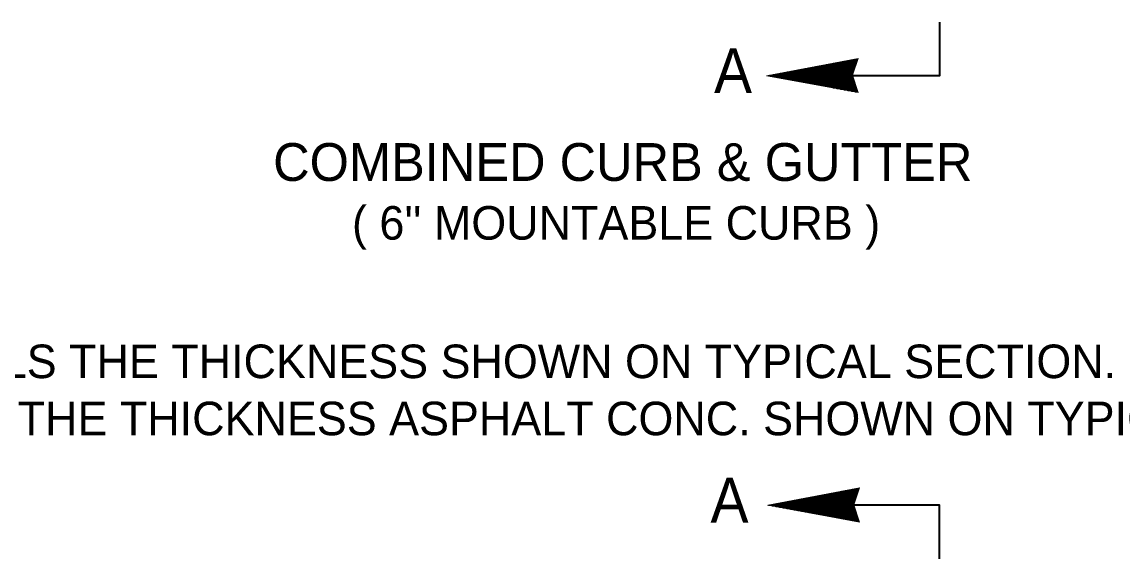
# Model space of a CAD drawing. Extents: x 85 to 536, y -19 to 324.
# Drawn here: x 184.9 to 234.12, y 49.49 to 73.49 of the extents above; entities that cross this region are included whole.
import ezdxf

# ---------------------------------------------------------------- set-up
doc = ezdxf.new("R2010")
doc.units = 0
doc.header["$LTSCALE"] = 0.6
doc.layers.add('1', color=7, linetype='Continuous', lineweight=13)

msp = doc.modelspace()

# ---------------------------------------------------------------- linework, layer by layer
at = {"layer": '1'}
for p, q in [((219.7252, 70.8018), (219.7252, 71.3736)), ((222.1218, 71.3779), (219.7481, 71.3779)), ((219.7552, 70.7963), (219.7552, 71.3792)), ((219.7852, 70.7908), (219.7852, 71.3849)), ((219.8152, 70.7853), (219.8152, 71.3906)), ((219.8452, 70.7798), (219.8452, 71.3963)), ((219.8752, 70.7743), (219.8752, 71.402)), ((219.9052, 70.7688), (219.9052, 71.4077)), ((222.1322, 71.4079), (219.9062, 71.4079)), ((219.9352, 70.7633), (219.9352, 71.4134)), ((219.9652, 70.7578), (219.9652, 71.4191)), ((219.9952, 70.7524), (219.9952, 71.4248)), ((220.0252, 70.7469), (220.0252, 71.4305)), ((220.0552, 70.7414), (220.0552, 71.4362)), ((222.1426, 71.4379), (220.0643, 71.4379)), ((220.0852, 70.7359), (220.0852, 71.4419)), ((220.1152, 70.7304), (220.1152, 71.4476)), ((220.1452, 70.7249), (220.1452, 71.4532)), ((220.1752, 70.7194), (220.1752, 71.4589)), ((220.2052, 70.7139), (220.2052, 71.4646)), ((222.1529, 71.4679), (220.2224, 71.4679)), ((220.2352, 70.7084), (220.2352, 71.4703)), ((220.2652, 70.7029), (220.2652, 71.476)), ((220.2952, 70.6974), (220.2952, 71.4817)), ((220.3252, 70.6919), (220.3252, 71.4874)), ((220.3552, 70.6864), (220.3552, 71.4931)), ((222.1633, 71.4979), (220.3806, 71.4979)), ((220.3852, 70.6809), (220.3852, 71.4988)), ((220.4152, 70.6754), (220.4152, 71.5045)), ((220.4452, 70.6699), (220.4452, 71.5102)), ((220.4752, 70.6645), (220.4752, 71.5159)), ((220.5052, 70.659), (220.5052, 71.5216)), ((220.5352, 70.6535), (220.5352, 71.5272)), ((222.1737, 71.5279), (220.5387, 71.5279)), ((220.5652, 70.648), (220.5652, 71.5329)), ((220.5952, 70.6425), (220.5952, 71.5386)), ((220.6252, 70.637), (220.6252, 71.5443)), ((220.6552, 70.6315), (220.6552, 71.55)), ((220.6852, 70.626), (220.6852, 71.5557)), ((222.184, 71.5579), (220.6968, 71.5579)), ((220.7152, 70.6205), (220.7152, 71.5614)), ((220.7452, 70.615), (220.7452, 71.5671)), ((220.7752, 70.6095), (220.7752, 71.5728)), ((220.8052, 70.604), (220.8052, 71.5785)), ((220.8352, 70.5985), (220.8352, 71.5842)), ((222.1944, 71.5879), (220.8549, 71.5879)), ((220.8652, 70.593), (220.8652, 71.5899)), ((220.8952, 70.5875), (220.8952, 71.5956)), ((220.9252, 70.582), (220.9252, 71.6012)), ((220.9552, 70.5766), (220.9552, 71.6069)), ((220.9852, 70.5711), (220.9852, 71.6126)), ((222.2048, 71.6179), (221.013, 71.6179)), ((221.0152, 70.5656), (221.0152, 71.6183)), ((221.0452, 70.5601), (221.0452, 71.624)), ((221.0752, 70.5546), (221.0752, 71.6297)), ((221.1052, 70.5491), (221.1052, 71.6354)), ((221.1352, 70.5436), (221.1352, 71.6411)), ((221.1652, 70.5381), (221.1652, 71.6468)), ((222.2151, 71.6479), (221.1711, 71.6479)), ((221.1952, 70.5326), (221.1952, 71.6525)), ((221.2252, 70.5271), (221.2252, 71.6582)), ((221.2552, 70.5216), (221.2552, 71.6639)), ((221.2852, 70.5161), (221.2852, 71.6696)), ((221.3152, 70.5106), (221.3152, 71.6752)), ((222.2255, 71.6779), (221.3292, 71.6779)), ((221.3452, 70.5051), (221.3452, 71.6809)), ((221.3752, 70.4996), (221.3752, 71.6866)), ((221.4052, 70.4941), (221.4052, 71.6923)), ((221.4352, 70.4887), (221.4352, 71.698)), ((221.4652, 70.4832), (221.4652, 71.7037)), ((222.2359, 71.7079), (221.4873, 71.7079)), ((221.4952, 70.4777), (221.4952, 71.7094)), ((221.5252, 70.4722), (221.5252, 71.7151)), ((221.5552, 70.4667), (221.5552, 71.7208)), ((221.5852, 70.4612), (221.5852, 71.7265)), ((221.6152, 70.4557), (221.6152, 71.7322)), ((221.6452, 70.4502), (221.6452, 71.7379)), ((222.2462, 71.7379), (221.6454, 71.7379)), ((221.6752, 70.4447), (221.6752, 71.7435)), ((221.7052, 70.4392), (221.7052, 71.7492)), ((221.7352, 70.4337), (221.7352, 71.7549)), ((221.7652, 70.4282), (221.7652, 71.7606)), ((221.7952, 70.4227), (221.7952, 71.7663)), ((222.2566, 71.7679), (221.8035, 71.7679)), ((221.8252, 70.4172), (221.8252, 71.772)), ((221.8552, 70.4117), (221.8552, 71.7777)), ((221.8852, 70.4062), (221.8852, 71.7834)), ((221.9152, 70.4008), (221.9152, 71.7891)), ((221.9452, 70.3953), (221.9452, 71.7948)), ((222.267, 71.7979), (221.9616, 71.7979)), ((221.9752, 70.3898), (221.9752, 71.8005)), ((222.0052, 70.3843), (222.0052, 71.8062)), ((222.0352, 71.1272), (222.0352, 71.8119)), ((222.0652, 71.214), (222.0652, 71.8175)), ((222.0952, 71.3008), (222.0952, 71.8232)), ((222.2773, 71.8279), (222.1198, 71.8279)), ((222.1252, 71.3876), (222.1252, 71.8289)), ((222.1552, 71.4744), (222.1552, 71.8346)), ((222.1852, 71.5612), (222.1852, 71.8403)), ((222.2152, 71.6481), (222.2152, 71.846)), ((222.2452, 71.7349), (222.2452, 71.8517)), ((222.2752, 71.8217), (222.2752, 71.8574)), ((222.2877, 71.8579), (222.2779, 71.8579)), ((218.1952, 71.082), (218.1952, 71.0832)), ((222.0378, 71.0779), (218.2175, 71.0779)), ((218.2252, 71.0765), (218.2252, 71.0889)), ((218.2552, 71.071), (218.2552, 71.0946)), ((218.2852, 71.0655), (218.2852, 71.1003)), ((218.3152, 71.06), (218.3152, 71.106)), ((222.0285, 71.1079), (218.3251, 71.1079)), ((218.3452, 71.0545), (218.3452, 71.1117)), ((218.3752, 71.049), (218.3752, 71.1174)), ((222.0477, 71.0479), (218.3813, 71.0479)), ((218.4052, 71.0435), (218.4052, 71.1231)), ((218.4352, 71.038), (218.4352, 71.1288)), ((218.4652, 71.0325), (218.4652, 71.1345)), ((222.0389, 71.1379), (218.4832, 71.1379)), ((218.4952, 71.027), (218.4952, 71.1402)), ((218.5252, 71.0215), (218.5252, 71.1459)), ((222.0576, 71.0179), (218.5451, 71.0179)), ((218.5552, 71.0161), (218.5552, 71.1516)), ((218.5852, 71.0106), (218.5852, 71.1572)), ((218.6152, 71.0051), (218.6152, 71.1629)), ((222.0493, 71.1679), (218.6414, 71.1679)), ((218.6452, 70.9996), (218.6452, 71.1686)), ((218.6752, 70.9941), (218.6752, 71.1743)), ((218.7052, 70.9886), (218.7052, 71.18)), ((222.0676, 70.9879), (218.7089, 70.9879)), ((218.7352, 70.9831), (218.7352, 71.1857)), ((218.7652, 70.9776), (218.7652, 71.1914)), ((218.7952, 70.9721), (218.7952, 71.1971)), ((222.0596, 71.1979), (218.7995, 71.1979)), ((218.8252, 70.9666), (218.8252, 71.2028)), ((218.8552, 70.9611), (218.8552, 71.2085)), ((218.8707, 71.0829), (218.8707, 71.0739)), ((222.0775, 70.9579), (218.8728, 70.9579)), ((218.8852, 70.9556), (218.8852, 71.2142)), ((218.9152, 70.9501), (218.9152, 71.2199)), ((218.9207, 71.0829), (218.9207, 71.0648)), ((218.9452, 70.9446), (218.9452, 71.2256)), ((222.07, 71.2279), (218.9576, 71.2279)), ((218.9752, 70.9391), (218.9752, 71.2312)), ((219.0052, 70.9336), (219.0052, 71.2369)), ((219.0352, 70.9282), (219.0352, 71.2426)), ((222.0874, 70.9279), (219.0366, 70.9279)), ((219.0652, 70.9227), (219.0652, 71.2483)), ((219.0952, 70.9172), (219.0952, 71.254)), ((222.0804, 71.2579), (219.1157, 71.2579)), ((219.1252, 70.9117), (219.1252, 71.2597)), ((219.1552, 70.9062), (219.1552, 71.2654)), ((219.1852, 70.9007), (219.1852, 71.2711)), ((222.0973, 70.8979), (219.2004, 70.8979)), ((219.2152, 70.8952), (219.2152, 71.2768)), ((219.2452, 70.8897), (219.2452, 71.2825)), ((222.0907, 71.2879), (219.2738, 71.2879)), ((219.2752, 70.8842), (219.2752, 71.2882)), ((219.3052, 70.8787), (219.3052, 71.2939)), ((219.3352, 70.8732), (219.3352, 71.2996)), ((219.3652, 70.8677), (219.3652, 71.3052)), ((219.3952, 70.8622), (219.3952, 71.3109)), ((219.4252, 70.8567), (219.4252, 71.3166)), ((222.1011, 71.3179), (219.4319, 71.3179)), ((219.4552, 70.8512), (219.4552, 71.3223)), ((219.4852, 70.8457), (219.4852, 71.328)), ((219.5152, 70.8403), (219.5152, 71.3337)), ((219.5452, 70.8348), (219.5452, 71.3394)), ((219.5752, 70.8293), (219.5752, 71.3451)), ((222.1115, 71.3479), (219.59, 71.3479)), ((219.6052, 70.8238), (219.6052, 71.3508)), ((219.6352, 70.8183), (219.6352, 71.3565)), ((219.6652, 70.8128), (219.6652, 71.3622)), ((219.6952, 70.8073), (219.6952, 71.3679)), ((222.0352, 70.3788), (222.0352, 71.0857)), ((222.0652, 70.3733), (222.0652, 70.995)), ((222.0952, 70.3678), (222.0952, 70.9043)), ((222.1072, 70.8679), (219.3642, 70.8679)), ((222.1172, 70.8379), (219.5281, 70.8379)), ((222.1271, 70.8079), (219.6919, 70.8079)), ((222.137, 70.7779), (219.8557, 70.7779)), ((222.1469, 70.7479), (220.0195, 70.7479)), ((222.1569, 70.7179), (220.1833, 70.7179)), ((222.1668, 70.6879), (220.3472, 70.6879)), ((222.1767, 70.6579), (220.511, 70.6579)), ((222.1866, 70.6279), (220.6748, 70.6279)), ((222.1966, 70.5979), (220.8386, 70.5979)), ((222.2065, 70.5679), (221.0025, 70.5679)), ((222.2164, 70.5379), (221.1663, 70.5379)), ((222.2263, 70.5079), (221.3301, 70.5079)), ((222.2362, 70.4779), (221.4939, 70.4779)), ((222.2462, 70.4479), (221.6577, 70.4479)), ((222.2561, 70.4179), (221.8216, 70.4179)), ((222.266, 70.3879), (221.9854, 70.3879)), ((222.1252, 70.3623), (222.1252, 70.8136)), ((222.1552, 70.3568), (222.1552, 70.7229)), ((222.1852, 70.3513), (222.1852, 70.6322)), ((222.2152, 70.3458), (222.2152, 70.5415)), ((222.2452, 70.3403), (222.2452, 70.4508)), ((222.2759, 70.3579), (222.1492, 70.3579)), ((222.2752, 70.3348), (222.2752, 70.3601)), ((222.3317, 52.6297), (222.3317, 52.6654)), ((222.3442, 52.6659), (222.3344, 52.6659)), ((219.7517, 51.6153), (219.7517, 52.1759)), ((219.7817, 51.6098), (219.7817, 52.1816)), ((222.1783, 52.1859), (219.8046, 52.1859)), ((219.8117, 51.6043), (219.8117, 52.1872)), ((219.8417, 51.5988), (219.8417, 52.1929)), ((219.8717, 51.5933), (219.8717, 52.1986)), ((219.9017, 51.5878), (219.9017, 52.2043)), ((219.9317, 51.5823), (219.9317, 52.21)), ((219.9617, 51.5768), (219.9617, 52.2157)), ((222.1887, 52.2159), (219.9627, 52.2159)), ((219.9917, 51.5713), (219.9917, 52.2214)), ((220.0217, 51.5658), (220.0217, 52.2271)), ((220.0517, 51.5604), (220.0517, 52.2328)), ((220.0817, 51.5549), (220.0817, 52.2385)), ((220.1117, 51.5494), (220.1117, 52.2442)), ((222.1991, 52.2459), (220.1208, 52.2459)), ((220.1417, 51.5439), (220.1417, 52.2499)), ((220.1717, 51.5384), (220.1717, 52.2556)), ((220.2017, 51.5329), (220.2017, 52.2612)), ((220.2317, 51.5274), (220.2317, 52.2669)), ((220.2617, 51.5219), (220.2617, 52.2726)), ((222.2094, 52.2759), (220.2789, 52.2759)), ((220.2917, 51.5164), (220.2917, 52.2783)), ((220.3217, 51.5109), (220.3217, 52.284)), ((220.3517, 51.5054), (220.3517, 52.2897)), ((220.3817, 51.4999), (220.3817, 52.2954)), ((220.4117, 51.4944), (220.4117, 52.3011)), ((222.2198, 52.3059), (220.4371, 52.3059)), ((220.4417, 51.4889), (220.4417, 52.3068)), ((220.4717, 51.4834), (220.4717, 52.3125)), ((220.5017, 51.4779), (220.5017, 52.3182)), ((220.5317, 51.4725), (220.5317, 52.3239)), ((220.5617, 51.467), (220.5617, 52.3296)), ((220.5917, 51.4615), (220.5917, 52.3352)), ((222.2302, 52.3359), (220.5952, 52.3359)), ((220.6217, 51.456), (220.6217, 52.3409)), ((220.6517, 51.4505), (220.6517, 52.3466)), ((220.6817, 51.445), (220.6817, 52.3523)), ((220.7117, 51.4395), (220.7117, 52.358)), ((220.7417, 51.434), (220.7417, 52.3637)), ((222.2405, 52.3659), (220.7533, 52.3659)), ((220.7717, 51.4285), (220.7717, 52.3694)), ((220.8017, 51.423), (220.8017, 52.3751)), ((220.8317, 51.4175), (220.8317, 52.3808)), ((220.8617, 51.412), (220.8617, 52.3865)), ((220.8917, 51.4065), (220.8917, 52.3922)), ((222.2509, 52.3959), (220.9114, 52.3959)), ((220.9217, 51.401), (220.9217, 52.3979)), ((220.9517, 51.3955), (220.9517, 52.4036)), ((220.9817, 51.39), (220.9817, 52.4092)), ((221.0117, 51.3846), (221.0117, 52.4149)), ((221.0417, 51.3791), (221.0417, 52.4206)), ((222.2613, 52.4259), (221.0695, 52.4259)), ((221.0717, 51.3736), (221.0717, 52.4263)), ((221.1017, 51.3681), (221.1017, 52.432)), ((221.1317, 51.3626), (221.1317, 52.4377)), ((221.1617, 51.3571), (221.1617, 52.4434)), ((221.1917, 51.3516), (221.1917, 52.4491)), ((221.2217, 51.3461), (221.2217, 52.4548)), ((222.2716, 52.4559), (221.2276, 52.4559)), ((221.2517, 51.3406), (221.2517, 52.4605)), ((221.2817, 51.3351), (221.2817, 52.4662)), ((221.3117, 51.3296), (221.3117, 52.4719)), ((221.3417, 51.3241), (221.3417, 52.4776)), ((221.3717, 51.3186), (221.3717, 52.4832)), ((222.282, 52.4859), (221.3857, 52.4859)), ((221.4017, 51.3131), (221.4017, 52.4889)), ((221.4317, 51.3076), (221.4317, 52.4946)), ((221.4617, 51.3021), (221.4617, 52.5003)), ((221.4917, 51.2967), (221.4917, 52.506)), ((221.5217, 51.2912), (221.5217, 52.5117)), ((222.2924, 52.5159), (221.5438, 52.5159)), ((221.5517, 51.2857), (221.5517, 52.5174)), ((221.5817, 51.2802), (221.5817, 52.5231)), ((221.6117, 51.2747), (221.6117, 52.5288)), ((221.6417, 51.2692), (221.6417, 52.5345)), ((221.6717, 51.2637), (221.6717, 52.5402)), ((221.7017, 51.2582), (221.7017, 52.5459)), ((222.3027, 52.5459), (221.7019, 52.5459)), ((221.7317, 51.2527), (221.7317, 52.5515)), ((221.7617, 51.2472), (221.7617, 52.5572)), ((221.7917, 51.2417), (221.7917, 52.5629)), ((221.8217, 51.2362), (221.8217, 52.5686)), ((221.8517, 51.2307), (221.8517, 52.5743)), ((222.3131, 52.5759), (221.86, 52.5759)), ((221.8817, 51.2252), (221.8817, 52.58)), ((221.9117, 51.2197), (221.9117, 52.5857)), ((221.9417, 51.2142), (221.9417, 52.5914)), ((221.9717, 51.2088), (221.9717, 52.5971)), ((222.0017, 51.2033), (222.0017, 52.6028)), ((222.3235, 52.6059), (222.0181, 52.6059)), ((222.0317, 51.1978), (222.0317, 52.6085)), ((222.0617, 51.1923), (222.0617, 52.6142)), ((222.0917, 51.9352), (222.0917, 52.6199)), ((222.1217, 52.022), (222.1217, 52.6255)), ((222.1517, 52.1088), (222.1517, 52.6312)), ((222.3338, 52.6359), (222.1763, 52.6359)), ((222.1817, 52.1956), (222.1817, 52.6369)), ((222.2117, 52.2824), (222.2117, 52.6426)), ((222.2417, 52.3692), (222.2417, 52.6483)), ((222.2717, 52.4561), (222.2717, 52.654)), ((222.3017, 52.5429), (222.3017, 52.6597)), ((218.2517, 51.89), (218.2517, 51.8912)), ((222.0943, 51.8859), (218.274, 51.8859)), ((218.2817, 51.8845), (218.2817, 51.8969)), ((218.3117, 51.879), (218.3117, 51.9026)), ((218.3417, 51.8735), (218.3417, 51.9083)), ((218.3717, 51.868), (218.3717, 51.914)), ((222.085, 51.9159), (218.3816, 51.9159)), ((218.4017, 51.8625), (218.4017, 51.9197)), ((218.4317, 51.857), (218.4317, 51.9254)), ((222.1042, 51.8559), (218.4378, 51.8559)), ((218.4617, 51.8515), (218.4617, 51.9311)), ((218.4917, 51.846), (218.4917, 51.9368)), ((218.5217, 51.8405), (218.5217, 51.9425)), ((222.0954, 51.9459), (218.5397, 51.9459)), ((218.5517, 51.835), (218.5517, 51.9482)), ((218.5817, 51.8295), (218.5817, 51.9539)), ((222.1141, 51.8259), (218.6016, 51.8259)), ((218.6117, 51.8241), (218.6117, 51.9596)), ((218.6417, 51.8186), (218.6417, 51.9652)), ((218.6717, 51.8131), (218.6717, 51.9709)), ((222.1058, 51.9759), (218.6979, 51.9759)), ((218.7017, 51.8076), (218.7017, 51.9766)), ((218.7317, 51.8021), (218.7317, 51.9823)), ((218.7617, 51.7966), (218.7617, 51.988)), ((222.1241, 51.7959), (218.7654, 51.7959)), ((218.7917, 51.7911), (218.7917, 51.9937)), ((218.8217, 51.7856), (218.8217, 51.9994)), ((218.8517, 51.7801), (218.8517, 52.0051)), ((222.1161, 52.0059), (218.856, 52.0059)), ((218.8817, 51.7746), (218.8817, 52.0108)), ((218.9117, 51.7691), (218.9117, 52.0165)), ((222.134, 51.7659), (218.9293, 51.7659)), ((218.9417, 51.7636), (218.9417, 52.0222)), ((218.9425, 51.9131), (218.9425, 51.9065)), ((218.9717, 51.7581), (218.9717, 52.0279)), ((218.9925, 51.9222), (218.9925, 51.9067)), ((219.0017, 51.7526), (219.0017, 52.0336)), ((222.1265, 52.0359), (219.0141, 52.0359)), ((219.0317, 51.7471), (219.0317, 52.0392)), ((219.0617, 51.7416), (219.0617, 52.0449)), ((219.0917, 51.7362), (219.0917, 52.0506)), ((222.1439, 51.7359), (219.0931, 51.7359)), ((219.1217, 51.7307), (219.1217, 52.0563)), ((219.1517, 51.7252), (219.1517, 52.062)), ((222.1369, 52.0659), (219.1722, 52.0659)), ((219.1817, 51.7197), (219.1817, 52.0677)), ((219.2117, 51.7142), (219.2117, 52.0734)), ((219.2417, 51.7087), (219.2417, 52.0791)), ((222.1538, 51.7059), (219.2569, 51.7059)), ((219.2717, 51.7032), (219.2717, 52.0848)), ((219.3017, 51.6977), (219.3017, 52.0905)), ((222.1472, 52.0959), (219.3303, 52.0959)), ((219.3317, 51.6922), (219.3317, 52.0962)), ((219.3617, 51.6867), (219.3617, 52.1019)), ((219.3917, 51.6812), (219.3917, 52.1076)), ((219.4217, 51.6757), (219.4217, 52.1132)), ((219.4517, 51.6702), (219.4517, 52.1189)), ((219.4817, 51.6647), (219.4817, 52.1246)), ((222.1576, 52.1259), (219.4884, 52.1259)), ((219.5117, 51.6592), (219.5117, 52.1303)), ((219.5417, 51.6537), (219.5417, 52.136)), ((219.5717, 51.6483), (219.5717, 52.1417)), ((219.6017, 51.6428), (219.6017, 52.1474)), ((219.6317, 51.6373), (219.6317, 52.1531)), ((222.168, 52.1559), (219.6465, 52.1559)), ((219.6617, 51.6318), (219.6617, 52.1588)), ((219.6917, 51.6263), (219.6917, 52.1645)), ((219.7217, 51.6208), (219.7217, 52.1702)), ((222.0917, 51.1868), (222.0917, 51.8937)), ((222.1217, 51.1813), (222.1217, 51.803)), ((222.1517, 51.1758), (222.1517, 51.7123)), ((222.1637, 51.6759), (219.4207, 51.6759)), ((222.1737, 51.6459), (219.5846, 51.6459)), ((222.1836, 51.6159), (219.7484, 51.6159)), ((222.1935, 51.5859), (219.9122, 51.5859)), ((222.2034, 51.5559), (220.076, 51.5559)), ((222.2134, 51.5259), (220.2398, 51.5259)), ((222.2233, 51.4959), (220.4037, 51.4959)), ((222.2332, 51.4659), (220.5675, 51.4659)), ((222.2431, 51.4359), (220.7313, 51.4359)), ((222.2531, 51.4059), (220.8951, 51.4059)), ((222.263, 51.3759), (221.059, 51.3759)), ((222.2729, 51.3459), (221.2228, 51.3459)), ((222.2828, 51.3159), (221.3866, 51.3159)), ((222.2927, 51.2859), (221.5504, 51.2859)), ((222.3027, 51.2559), (221.7142, 51.2559)), ((222.3126, 51.2259), (221.8781, 51.2259)), ((222.3225, 51.1959), (222.0419, 51.1959)), ((222.1817, 51.1703), (222.1817, 51.6216)), ((222.2117, 51.1648), (222.2117, 51.5309)), ((222.2417, 51.1593), (222.2417, 51.4402)), ((222.2717, 51.1538), (222.2717, 51.3495)), ((222.3017, 51.1483), (222.3017, 51.2588)), ((222.3324, 51.1659), (222.2057, 51.1659)), ((222.3317, 51.1428), (222.3317, 51.1681))]:
    msp.add_line(p, q, dxfattribs=at)
at = {"layer": '1', "lineweight": 35}
for points in [[(225.9216, 73.4857), (225.9216, 71.0857), (218.8283, 71.0857)], [(225.921, 49.4937), (225.921, 51.8937), (218.8848, 51.8937)]]:
    msp.add_lwpolyline(points, dxfattribs=at)
at = {"layer": '1'}
for points in [[(222.2884, 71.8599), (218.1918, 71.0826), (222.2841, 70.3332), (222.0282, 71.1069)], [(222.3449, 52.6679), (218.2483, 51.8906), (222.3406, 51.1412), (222.0847, 51.9149)]]:
    msp.add_lwpolyline(points, close=True, dxfattribs=at)

# ---------------------------------------------------------------- texts
at = {"layer": '1', "width": 0.95}
for p in [(215.8422, 70.3152), (215.6851, 51.1231)]:
    msp.add_text('A', height=2, dxfattribs=at).set_placement(p)
at = {"layer": '1'}
for s, height, p in [('COMBINED CURB & GUTTER', 1.69, (196.1281, 66.3853)), ("( 6'' MOUNTABLE CURB )", 1.5, (199.6543, 63.7616)), ('NOTE:  T  DIMENSION EQUALS THE THICKNESS SHOWN ON TYPICAL SECTION.', 1.5, (156.8045, 57.5734)), ('   DIMENSION EQUALS THE THICKNESS ASPHALT CONC. SHOWN ON TYPICAL SECTION.', 1.5, (162.4172, 55.0223))]:
    msp.add_text(s, height=height, dxfattribs=at).set_placement(p)

doc.saveas('drawing.dxf')
